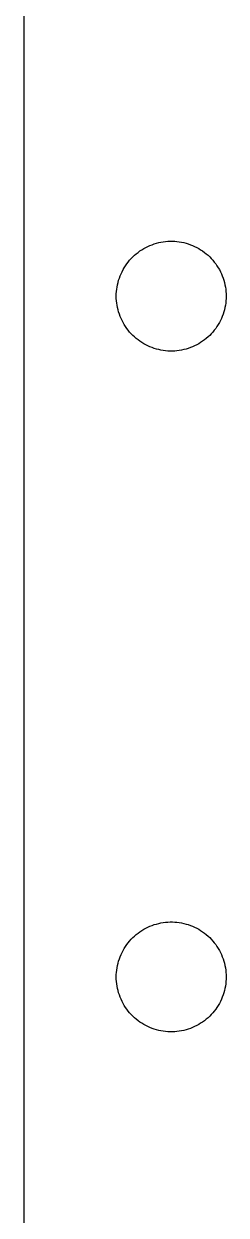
# Model space of a CAD drawing. Header units: metres. Extents: x -0.85 to 0.89, y -1 to 6.
# Drawn here: x -0.846 to -0.549, y 0.75 to 2.5 of the extents above; entities that cross this region are included whole.
import ezdxf

# ---------------------------------------------------------------- set-up
doc = ezdxf.new("R2010")
doc.units = ezdxf.units.M

msp = doc.modelspace()

# ---------------------------------------------------------------- linework, layer by layer
for p, q in [((-0.8465, 6), (-0.8465, -1)), ((-0.6703, 2.1699), (-0.6673, 2.1715)), ((-0.6673, 2.1715), (-0.6643, 2.173)), ((-0.6643, 2.173), (-0.6612, 2.1744)), ((-0.6612, 2.1744), (-0.6581, 2.1756)), ((-0.6581, 2.1756), (-0.6549, 2.1768)), ((-0.6549, 2.1768), (-0.6516, 2.1777)), ((-0.6516, 2.1777), (-0.6483, 2.1786)), ((-0.6483, 2.1786), (-0.645, 2.1793)), ((-0.645, 2.1793), (-0.6417, 2.1798)), ((-0.6417, 2.1798), (-0.6384, 2.1803)), ((-0.6384, 2.1803), (-0.635, 2.1805)), ((-0.635, 2.1805), (-0.6316, 2.1807)), ((-0.6316, 2.1807), (-0.6282, 2.1807)), ((-0.6282, 2.1807), (-0.6248, 2.1805)), ((-0.6248, 2.1805), (-0.6215, 2.1803)), ((-0.6215, 2.1803), (-0.6181, 2.1798)), ((-0.6181, 2.1798), (-0.6148, 2.1793)), ((-0.6148, 2.1793), (-0.6115, 2.1786)), ((-0.6115, 2.1786), (-0.6082, 2.1777)), ((-0.6082, 2.1777), (-0.605, 2.1768)), ((-0.605, 2.1768), (-0.6018, 2.1756)), ((-0.6018, 2.1756), (-0.5986, 2.1744)), ((-0.5986, 2.1744), (-0.5956, 2.173)), ((-0.5956, 2.173), (-0.5925, 2.1715)), ((-0.5925, 2.1715), (-0.5896, 2.1699)), ((-0.6932, 2.1501), (-0.691, 2.1527)), ((-0.691, 2.1527), (-0.6888, 2.1552)), ((-0.6888, 2.1552), (-0.6864, 2.1576)), ((-0.6864, 2.1576), (-0.6839, 2.16)), ((-0.6839, 2.16), (-0.6814, 2.1622)), ((-0.6814, 2.1622), (-0.6787, 2.1643)), ((-0.6787, 2.1643), (-0.676, 2.1663)), ((-0.676, 2.1663), (-0.6732, 2.1681)), ((-0.6732, 2.1681), (-0.6703, 2.1699)), ((-0.5896, 2.1699), (-0.5867, 2.1681)), ((-0.5867, 2.1681), (-0.5838, 2.1663)), ((-0.5838, 2.1663), (-0.5811, 2.1643)), ((-0.5811, 2.1643), (-0.5785, 2.1622)), ((-0.5785, 2.1622), (-0.5759, 2.16)), ((-0.5759, 2.16), (-0.5734, 2.1576)), ((-0.5734, 2.1576), (-0.5711, 2.1552)), ((-0.5711, 2.1552), (-0.5688, 2.1527)), ((-0.5688, 2.1527), (-0.5667, 2.1501)), ((-0.7036, 2.1328), (-0.7022, 2.1359)), ((-0.7022, 2.1359), (-0.7006, 2.1389)), ((-0.7006, 2.1389), (-0.6989, 2.1418)), ((-0.6989, 2.1418), (-0.6971, 2.1446)), ((-0.6971, 2.1446), (-0.6952, 2.1474)), ((-0.6952, 2.1474), (-0.6932, 2.1501)), ((-0.5667, 2.1501), (-0.5646, 2.1474)), ((-0.5646, 2.1474), (-0.5627, 2.1446)), ((-0.5627, 2.1446), (-0.5609, 2.1418)), ((-0.5609, 2.1418), (-0.5592, 2.1389)), ((-0.5592, 2.1389), (-0.5576, 2.1359)), ((-0.5576, 2.1359), (-0.5562, 2.1328)), ((-0.7089, 2.1168), (-0.7081, 2.1201)), ((-0.7081, 2.1201), (-0.7072, 2.1233)), ((-0.7072, 2.1233), (-0.7061, 2.1265)), ((-0.7061, 2.1265), (-0.705, 2.1297)), ((-0.705, 2.1297), (-0.7036, 2.1328)), ((-0.5562, 2.1328), (-0.5549, 2.1297)), ((-0.5549, 2.1297), (-0.5537, 2.1265)), ((-0.5537, 2.1265), (-0.5526, 2.1233)), ((-0.5526, 2.1233), (-0.5517, 2.1201)), ((-0.5517, 2.1201), (-0.551, 2.1168)), ((-0.7106, 2.1034), (-0.7103, 2.1067)), ((-0.7106, 2.1), (-0.7106, 2.1034)), ((-0.7103, 2.1067), (-0.71, 2.1101)), ((-0.71, 2.1101), (-0.7095, 2.1134)), ((-0.7095, 2.1134), (-0.7089, 2.1168)), ((-0.551, 2.1168), (-0.5503, 2.1134)), ((-0.5503, 2.1134), (-0.5498, 2.1101)), ((-0.5498, 2.1101), (-0.5495, 2.1067)), ((-0.5495, 2.1067), (-0.5493, 2.1034)), ((-0.5493, 2.1034), (-0.5492, 2.1)), ((-0.7106, 2.0966), (-0.7106, 2.1)), ((-0.7103, 2.0932), (-0.7106, 2.0966)), ((-0.71, 2.0899), (-0.7103, 2.0932)), ((-0.7095, 2.0865), (-0.71, 2.0899)), ((-0.7089, 2.0832), (-0.7095, 2.0865)), ((-0.7081, 2.0799), (-0.7089, 2.0832)), ((-0.551, 2.0832), (-0.5517, 2.0799)), ((-0.5503, 2.0865), (-0.551, 2.0832)), ((-0.5498, 2.0899), (-0.5503, 2.0865)), ((-0.5495, 2.0932), (-0.5498, 2.0899)), ((-0.5493, 2.0966), (-0.5495, 2.0932)), ((-0.5492, 2.1), (-0.5493, 2.0966)), ((-0.7072, 2.0767), (-0.7081, 2.0799)), ((-0.7061, 2.0735), (-0.7072, 2.0767)), ((-0.705, 2.0703), (-0.7061, 2.0735)), ((-0.7036, 2.0672), (-0.705, 2.0703)), ((-0.7022, 2.0641), (-0.7036, 2.0672)), ((-0.5562, 2.0672), (-0.5576, 2.0641)), ((-0.5549, 2.0703), (-0.5562, 2.0672)), ((-0.5537, 2.0735), (-0.5549, 2.0703)), ((-0.5526, 2.0767), (-0.5537, 2.0735)), ((-0.5517, 2.0799), (-0.5526, 2.0767)), ((-0.7006, 2.0611), (-0.7022, 2.0641)), ((-0.6989, 2.0582), (-0.7006, 2.0611)), ((-0.6971, 2.0553), (-0.6989, 2.0582)), ((-0.6952, 2.0526), (-0.6971, 2.0553)), ((-0.6932, 2.0499), (-0.6952, 2.0526)), ((-0.691, 2.0473), (-0.6932, 2.0499)), ((-0.5667, 2.0499), (-0.5688, 2.0473)), ((-0.5646, 2.0526), (-0.5667, 2.0499)), ((-0.5627, 2.0553), (-0.5646, 2.0526)), ((-0.5609, 2.0582), (-0.5627, 2.0553)), ((-0.5592, 2.0611), (-0.5609, 2.0582)), ((-0.5576, 2.0641), (-0.5592, 2.0611)), ((-0.6888, 2.0447), (-0.691, 2.0473)), ((-0.6864, 2.0423), (-0.6888, 2.0447)), ((-0.6839, 2.04), (-0.6864, 2.0423)), ((-0.6814, 2.0378), (-0.6839, 2.04)), ((-0.6787, 2.0357), (-0.6814, 2.0378)), ((-0.676, 2.0337), (-0.6787, 2.0357)), ((-0.6732, 2.0318), (-0.676, 2.0337)), ((-0.6703, 2.0301), (-0.6732, 2.0318)), ((-0.6673, 2.0285), (-0.6703, 2.0301)), ((-0.5896, 2.0301), (-0.5925, 2.0285)), ((-0.5867, 2.0318), (-0.5896, 2.0301)), ((-0.5838, 2.0337), (-0.5867, 2.0318)), ((-0.5811, 2.0357), (-0.5838, 2.0337)), ((-0.5785, 2.0378), (-0.5811, 2.0357)), ((-0.5759, 2.04), (-0.5785, 2.0378)), ((-0.5734, 2.0423), (-0.5759, 2.04)), ((-0.5711, 2.0447), (-0.5734, 2.0423)), ((-0.5688, 2.0473), (-0.5711, 2.0447)), ((-0.6643, 2.027), (-0.6673, 2.0285)), ((-0.6612, 2.0256), (-0.6643, 2.027)), ((-0.6581, 2.0244), (-0.6612, 2.0256)), ((-0.6549, 2.0232), (-0.6581, 2.0244)), ((-0.6516, 2.0223), (-0.6549, 2.0232)), ((-0.6483, 2.0214), (-0.6516, 2.0223)), ((-0.645, 2.0207), (-0.6483, 2.0214)), ((-0.6417, 2.0202), (-0.645, 2.0207)), ((-0.6384, 2.0197), (-0.6417, 2.0202)), ((-0.635, 2.0194), (-0.6384, 2.0197)), ((-0.6316, 2.0193), (-0.635, 2.0194)), ((-0.6282, 2.0193), (-0.6316, 2.0193)), ((-0.6248, 2.0194), (-0.6282, 2.0193)), ((-0.6215, 2.0197), (-0.6248, 2.0194)), ((-0.6181, 2.0202), (-0.6215, 2.0197)), ((-0.6148, 2.0207), (-0.6181, 2.0202)), ((-0.6115, 2.0214), (-0.6148, 2.0207)), ((-0.6082, 2.0223), (-0.6115, 2.0214)), ((-0.605, 2.0232), (-0.6082, 2.0223)), ((-0.6018, 2.0244), (-0.605, 2.0232)), ((-0.5986, 2.0256), (-0.6018, 2.0244)), ((-0.5956, 2.027), (-0.5986, 2.0256)), ((-0.5925, 2.0285), (-0.5956, 2.027)), ((-0.6673, 1.1715), (-0.6643, 1.173)), ((-0.6643, 1.173), (-0.6612, 1.1744)), ((-0.6612, 1.1744), (-0.6581, 1.1756)), ((-0.6581, 1.1756), (-0.6549, 1.1768)), ((-0.6549, 1.1768), (-0.6516, 1.1777)), ((-0.6516, 1.1777), (-0.6483, 1.1786)), ((-0.6483, 1.1786), (-0.645, 1.1793)), ((-0.645, 1.1793), (-0.6417, 1.1798)), ((-0.6417, 1.1798), (-0.6384, 1.1803)), ((-0.6384, 1.1803), (-0.635, 1.1805)), ((-0.635, 1.1805), (-0.6316, 1.1807)), ((-0.6316, 1.1807), (-0.6282, 1.1807)), ((-0.6282, 1.1807), (-0.6248, 1.1805)), ((-0.6248, 1.1805), (-0.6215, 1.1803)), ((-0.6215, 1.1803), (-0.6181, 1.1798)), ((-0.6181, 1.1798), (-0.6148, 1.1793)), ((-0.6148, 1.1793), (-0.6115, 1.1786)), ((-0.6115, 1.1786), (-0.6082, 1.1777)), ((-0.6082, 1.1777), (-0.605, 1.1768)), ((-0.605, 1.1768), (-0.6018, 1.1756)), ((-0.6018, 1.1756), (-0.5986, 1.1744)), ((-0.5986, 1.1744), (-0.5956, 1.173)), ((-0.5956, 1.173), (-0.5925, 1.1715)), ((-0.691, 1.1527), (-0.6888, 1.1552)), ((-0.6888, 1.1552), (-0.6864, 1.1577)), ((-0.6864, 1.1577), (-0.6839, 1.16)), ((-0.6839, 1.16), (-0.6814, 1.1622)), ((-0.6814, 1.1622), (-0.6787, 1.1643)), ((-0.6787, 1.1643), (-0.676, 1.1663)), ((-0.676, 1.1663), (-0.6732, 1.1681)), ((-0.6732, 1.1681), (-0.6703, 1.1699)), ((-0.6703, 1.1699), (-0.6673, 1.1715)), ((-0.5925, 1.1715), (-0.5896, 1.1699)), ((-0.5896, 1.1699), (-0.5867, 1.1681)), ((-0.5867, 1.1681), (-0.5838, 1.1663)), ((-0.5838, 1.1663), (-0.5811, 1.1643)), ((-0.5811, 1.1643), (-0.5785, 1.1622)), ((-0.5785, 1.1622), (-0.5759, 1.16)), ((-0.5759, 1.16), (-0.5734, 1.1577)), ((-0.5734, 1.1577), (-0.5711, 1.1552)), ((-0.5711, 1.1552), (-0.5688, 1.1527)), ((-0.7022, 1.1359), (-0.7006, 1.1389)), ((-0.7006, 1.1389), (-0.6989, 1.1418)), ((-0.6989, 1.1418), (-0.6971, 1.1446)), ((-0.6971, 1.1446), (-0.6952, 1.1474)), ((-0.6952, 1.1474), (-0.6932, 1.1501)), ((-0.6932, 1.1501), (-0.691, 1.1527)), ((-0.5688, 1.1527), (-0.5667, 1.1501)), ((-0.5667, 1.1501), (-0.5646, 1.1474)), ((-0.5646, 1.1474), (-0.5627, 1.1446)), ((-0.5627, 1.1446), (-0.5609, 1.1418)), ((-0.5609, 1.1418), (-0.5592, 1.1389)), ((-0.5592, 1.1389), (-0.5576, 1.1359)), ((-0.7089, 1.1168), (-0.7081, 1.1201)), ((-0.7081, 1.1201), (-0.7072, 1.1233)), ((-0.7072, 1.1233), (-0.7061, 1.1265)), ((-0.7061, 1.1265), (-0.705, 1.1297)), ((-0.705, 1.1297), (-0.7036, 1.1328)), ((-0.7036, 1.1328), (-0.7022, 1.1359)), ((-0.5576, 1.1359), (-0.5562, 1.1328)), ((-0.5562, 1.1328), (-0.5549, 1.1297)), ((-0.5549, 1.1297), (-0.5537, 1.1265)), ((-0.5537, 1.1265), (-0.5526, 1.1233)), ((-0.5526, 1.1233), (-0.5517, 1.1201)), ((-0.5517, 1.1201), (-0.551, 1.1168)), ((-0.7106, 1.1034), (-0.7103, 1.1067)), ((-0.7106, 1.1), (-0.7106, 1.1034)), ((-0.7103, 1.1067), (-0.71, 1.1101)), ((-0.71, 1.1101), (-0.7095, 1.1135)), ((-0.7095, 1.1135), (-0.7089, 1.1168)), ((-0.551, 1.1168), (-0.5503, 1.1135)), ((-0.5503, 1.1135), (-0.5498, 1.1101)), ((-0.5498, 1.1101), (-0.5495, 1.1067)), ((-0.5495, 1.1067), (-0.5493, 1.1034)), ((-0.5493, 1.1034), (-0.5492, 1.1)), ((-0.7106, 1.0966), (-0.7106, 1.1)), ((-0.7103, 1.0933), (-0.7106, 1.0966)), ((-0.71, 1.0899), (-0.7103, 1.0933)), ((-0.7095, 1.0865), (-0.71, 1.0899)), ((-0.7089, 1.0832), (-0.7095, 1.0865)), ((-0.5503, 1.0865), (-0.551, 1.0832)), ((-0.5498, 1.0899), (-0.5503, 1.0865)), ((-0.5495, 1.0933), (-0.5498, 1.0899)), ((-0.5493, 1.0966), (-0.5495, 1.0933)), ((-0.5492, 1.1), (-0.5493, 1.0966)), ((-0.7081, 1.0799), (-0.7089, 1.0832)), ((-0.7072, 1.0767), (-0.7081, 1.0799)), ((-0.7061, 1.0735), (-0.7072, 1.0767)), ((-0.705, 1.0703), (-0.7061, 1.0735)), ((-0.7036, 1.0672), (-0.705, 1.0703)), ((-0.5549, 1.0703), (-0.5562, 1.0672)), ((-0.5537, 1.0735), (-0.5549, 1.0703)), ((-0.5526, 1.0767), (-0.5537, 1.0735)), ((-0.5517, 1.0799), (-0.5526, 1.0767)), ((-0.551, 1.0832), (-0.5517, 1.0799)), ((-0.7022, 1.0641), (-0.7036, 1.0672)), ((-0.7006, 1.0611), (-0.7022, 1.0641)), ((-0.6989, 1.0582), (-0.7006, 1.0611)), ((-0.6971, 1.0553), (-0.6989, 1.0582)), ((-0.6952, 1.0526), (-0.6971, 1.0553)), ((-0.6932, 1.0499), (-0.6952, 1.0526)), ((-0.5646, 1.0526), (-0.5667, 1.0499)), ((-0.5627, 1.0553), (-0.5646, 1.0526)), ((-0.5609, 1.0582), (-0.5627, 1.0553)), ((-0.5592, 1.0611), (-0.5609, 1.0582)), ((-0.5576, 1.0641), (-0.5592, 1.0611)), ((-0.5562, 1.0672), (-0.5576, 1.0641)), ((-0.691, 1.0473), (-0.6932, 1.0499)), ((-0.6888, 1.0447), (-0.691, 1.0473)), ((-0.6864, 1.0423), (-0.6888, 1.0447)), ((-0.6839, 1.04), (-0.6864, 1.0423)), ((-0.6814, 1.0378), (-0.6839, 1.04)), ((-0.6787, 1.0357), (-0.6814, 1.0378)), ((-0.676, 1.0337), (-0.6787, 1.0357)), ((-0.6732, 1.0318), (-0.676, 1.0337)), ((-0.5838, 1.0337), (-0.5867, 1.0318)), ((-0.5811, 1.0357), (-0.5838, 1.0337)), ((-0.5785, 1.0378), (-0.5811, 1.0357)), ((-0.5759, 1.04), (-0.5785, 1.0378)), ((-0.5734, 1.0423), (-0.5759, 1.04)), ((-0.5711, 1.0447), (-0.5734, 1.0423)), ((-0.5688, 1.0473), (-0.5711, 1.0447)), ((-0.5667, 1.0499), (-0.5688, 1.0473)), ((-0.6703, 1.0301), (-0.6732, 1.0318)), ((-0.6673, 1.0285), (-0.6703, 1.0301)), ((-0.6643, 1.027), (-0.6673, 1.0285)), ((-0.6612, 1.0256), (-0.6643, 1.027)), ((-0.6581, 1.0244), (-0.6612, 1.0256)), ((-0.6549, 1.0232), (-0.6581, 1.0244)), ((-0.6516, 1.0223), (-0.6549, 1.0232)), ((-0.6483, 1.0214), (-0.6516, 1.0223)), ((-0.645, 1.0207), (-0.6483, 1.0214)), ((-0.6417, 1.0202), (-0.645, 1.0207)), ((-0.6384, 1.0197), (-0.6417, 1.0202)), ((-0.635, 1.0194), (-0.6384, 1.0197)), ((-0.6316, 1.0193), (-0.635, 1.0194)), ((-0.6282, 1.0193), (-0.6316, 1.0193)), ((-0.6248, 1.0194), (-0.6282, 1.0193)), ((-0.6215, 1.0197), (-0.6248, 1.0194)), ((-0.6181, 1.0202), (-0.6215, 1.0197)), ((-0.6148, 1.0207), (-0.6181, 1.0202)), ((-0.6115, 1.0214), (-0.6148, 1.0207)), ((-0.6082, 1.0223), (-0.6115, 1.0214)), ((-0.605, 1.0232), (-0.6082, 1.0223)), ((-0.6018, 1.0244), (-0.605, 1.0232)), ((-0.5986, 1.0256), (-0.6018, 1.0244)), ((-0.5956, 1.027), (-0.5986, 1.0256)), ((-0.5925, 1.0285), (-0.5956, 1.027)), ((-0.5896, 1.0301), (-0.5925, 1.0285)), ((-0.5867, 1.0318), (-0.5896, 1.0301))]:
    msp.add_line(p, q)

doc.saveas('drawing.dxf')
